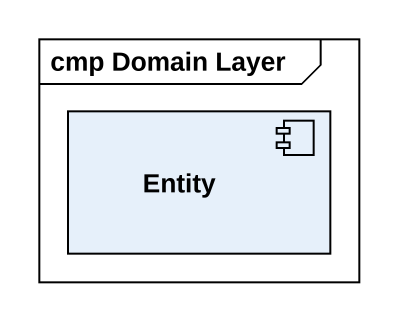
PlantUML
@startuml
mainframe cmp Domain Layer
component "Entity" as Entity_
@enduml
